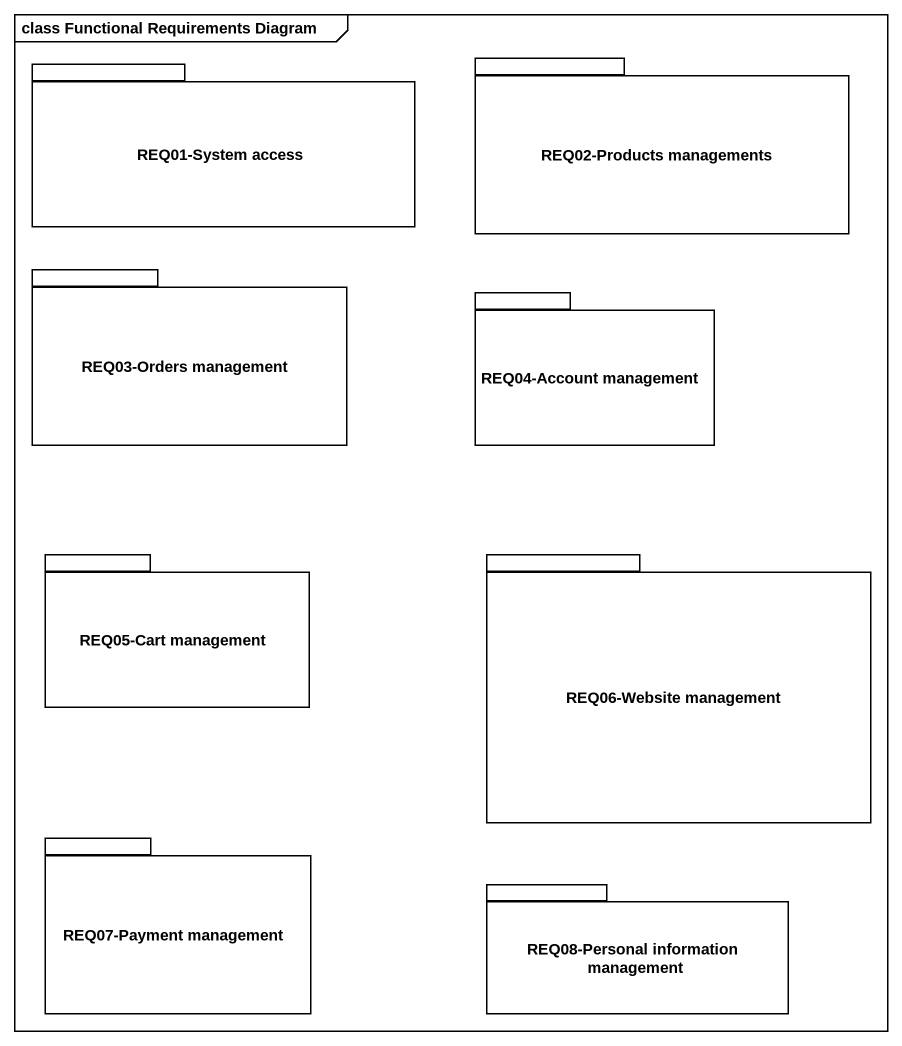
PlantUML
@startuml
mainframe class Functional Requirements Diagram
package "REQ01-System access" as REQ01_System_access {
}
package "REQ02-Products managements" as REQ02_Products_managements {
}
package "REQ03-Orders management" as REQ03_Orders_management {
}
package "REQ04-Account management" as REQ04_Account_management {
}
package "REQ05-Cart management" as REQ05_Cart_management {
}
package "REQ06-Website management" as REQ06_Website_management {
}
package "REQ07-Payment management" as REQ07_Payment_management {
}
package "REQ08-Personal information management" as REQ08_Personal_information {
}
@enduml
